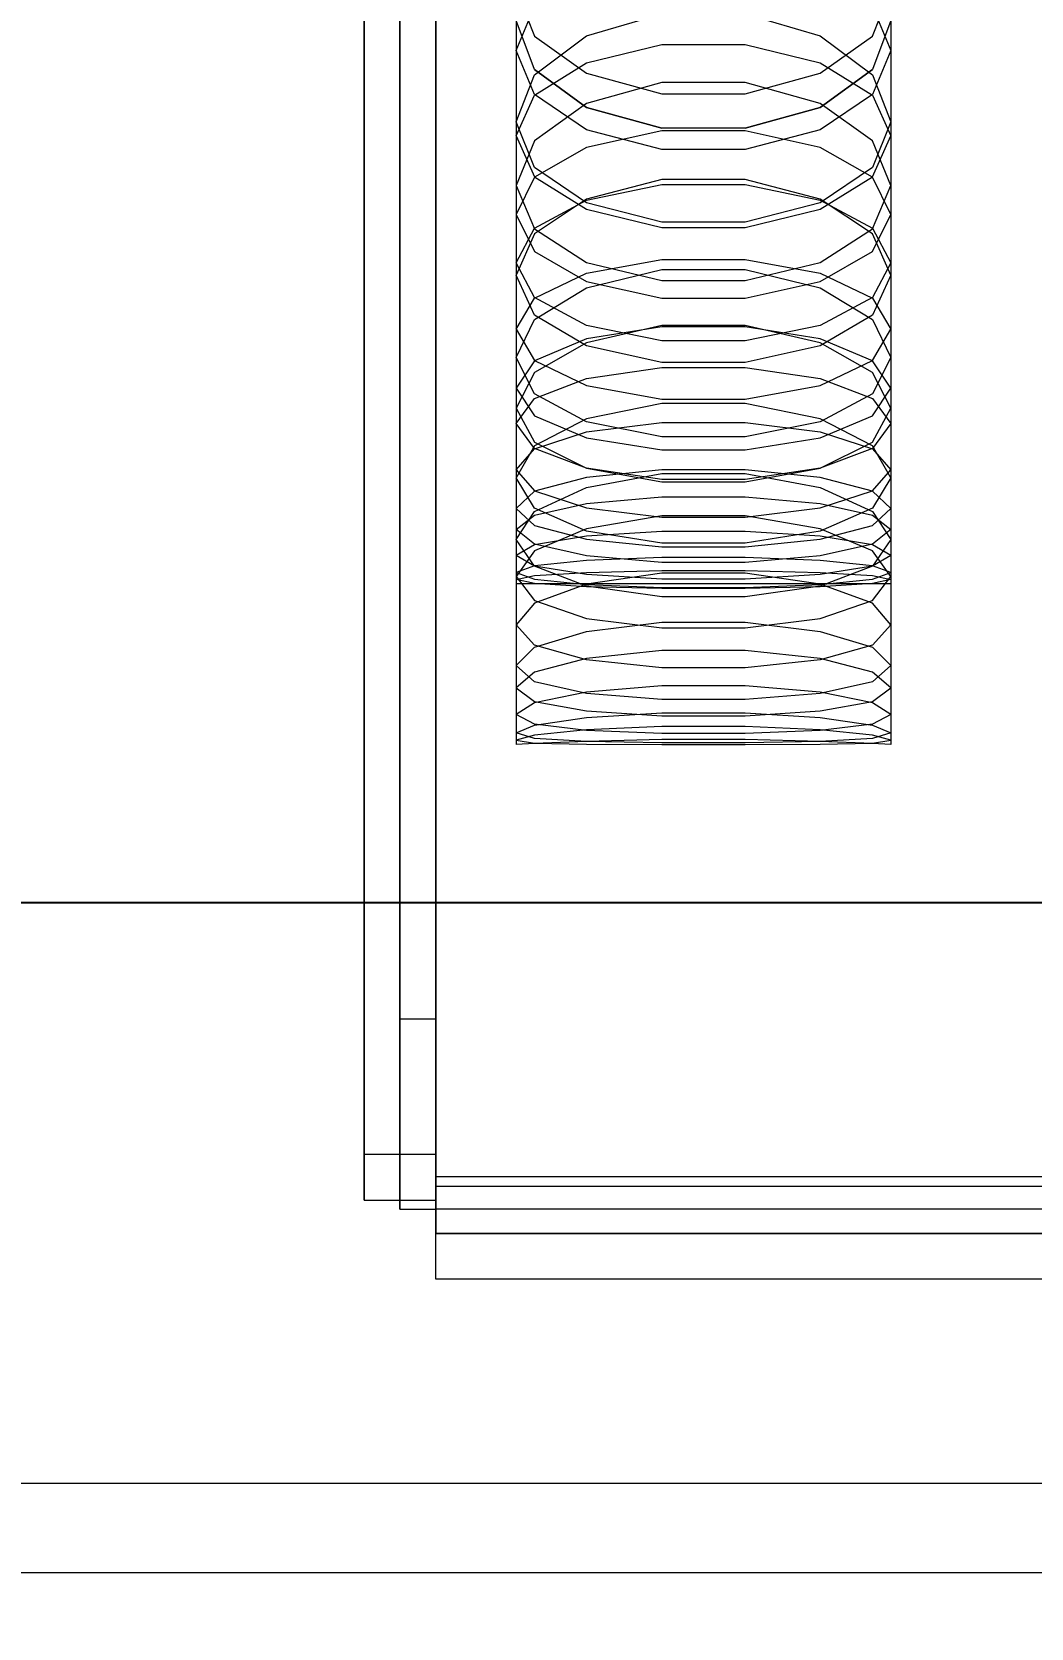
# Model space of a CAD drawing. Header units: millimetres. Extents: x -191664 to 191490, y -197311 to 10263.
# Drawn here: x 1764.8 to 1876.7, y -117966.2 to -117787.5 of the extents above; entities that cross this region are included whole.
import ezdxf

# ---------------------------------------------------------------- set-up
doc = ezdxf.new("R2010")
doc.units = ezdxf.units.MM
for name, color, linetype, lineweight in [('COTAS_P', 1, 'Continuous', 0), ('DET_briquetadora_frontal', 7, 'Continuous', 0), ('R15_COTAS_TRANSPORTE_P', 1, 'Continuous', 0)]:
    doc.layers.add(name, color=color, linetype=linetype, lineweight=lineweight)
doc.dimstyles.new('PLANTA_20', dxfattribs={"dimtxt": 50, "dimasz": 30, "dimexe": 30, "dimexo": 16, "dimgap": 20, "dimtad": 1, "dimtih": 1, "dimtoh": 1, "dimdec": 1, "dimzin": 0, "dimdsep": 46, "dimcen": 0.09, "dimadec": 0, "dimazin": 0, "dimtfac": 1, "dimtdec": 4, "dimtofl": 0, "dimtmove": 0, "dimatfit": 3, "dimfxl": 1, "dimtolj": 1, "dimtzin": 0, "dimarcsym": 0})

# ---------------------------------------------------------------- blocks, each defined once
blk = doc.blocks.new('*D85')
at = {"layer": 'COTAS_P', "color": 0, "lineweight": -2, "transparency": 16777216}
for p, q in [((1974, -116532.75), (1660, -116532.75)), ((1690, -119170), (1690, -116562.75)), ((1974, -119200), (1660, -119200))]:
    blk.add_line(p, q, dxfattribs=at)
at = {"layer": 'COTAS_P', "color": 0, "transparency": 16777216}
for points in [[(1685, -116562.75), (1695, -116562.75), (1690, -116532.75)], [(1685, -119170), (1695, -119170), (1690, -119200)]]:
    blk.add_solid(points, dxfattribs=at)
at = {"layer": 'Defpoints', "color": 0, "transparency": 16777216}
for p in [(1690, -116532.75), (1990, -116532.75), (1990, -119200)]:
    blk.add_point(p, dxfattribs=at)
blk = doc.blocks.new('*D86')
at = {"layer": 'COTAS_P', "color": 0, "lineweight": -2, "transparency": 16777216}
for p, q in [((1974, -117885), (1660, -117885)), ((1690, -119170), (1690, -117915)), ((1974, -119200), (1660, -119200))]:
    blk.add_line(p, q, dxfattribs=at)
at = {"layer": 'COTAS_P', "color": 0, "transparency": 16777216}
for points in [[(1685, -117915), (1695, -117915), (1690, -117885)], [(1685, -119170), (1695, -119170), (1690, -119200)]]:
    blk.add_solid(points, dxfattribs=at)
at = {"layer": 'Defpoints', "color": 0, "transparency": 16777216}
for p in [(1690, -117885), (1990, -117885), (1990, -119200)]:
    blk.add_point(p, dxfattribs=at)
blk = doc.blocks.new('*D133')
at = {"layer": 'Defpoints', "color": 0, "transparency": 16777216}
for p in [(439.69, -194147.98), (217.89, -194406.09), (-500, -194490), (-500, -194490), (500, -194490)]:
    blk.add_point(p, dxfattribs=at)
at = {"layer": 'R15_COTAS_TRANSPORTE_P', "color": 0, "lineweight": -2, "transparency": 16777216}
blk.add_arc((-500, -194490), 722.77, 2.37834, 17.62166, dxfattribs=at)
at = {"layer": 'R15_COTAS_TRANSPORTE_P', "color": 0, "transparency": 16777216}
for points in [[(184.12, -194272.81), (193.59, -194269.58), (179.18, -194242.8)], [(227.15, -194459.9), (217.15, -194460.11), (222.77, -194490)]]:
    blk.add_solid(points, dxfattribs=at)

msp = doc.modelspace()

# ---------------------------------------------------------------- linework, layer by layer
at = {"layer": 'DET_briquetadora_frontal', "color": 8, "true_color": 0x728089}
for p, q in [((1806, -117654.15), (1806, -117898)), ((1810, -117898), (1810, -117654.15)), ((1806, -117919.29), (1806, -117692.29)), ((1806, -117898), (1806, -117919.29)), ((1806, -117898), (1810, -117898)), ((1810, -117919.29), (1810, -117898)), ((1806, -117919.29), (1810, -117919.29))]:
    msp.add_line(p, q, dxfattribs=at)
at = {"layer": 'DET_briquetadora_frontal', "color": 254, "true_color": 0xd5dbd6}
for p, q in [((1810, -117678.15), (1810, -117922)), ((1810, -117927.14), (1810, -117683.29)), ((1810, -117922), (2170, -117922)), ((1810, -117927.14), (1810, -117922)), ((2170, -117927.14), (1810, -117927.14))]:
    msp.add_line(p, q, dxfattribs=at)
at = {"layer": 'DET_briquetadora_frontal', "color": 250, "true_color": 0x30373b}
for p, q in [((1810, -117683.29), (1810, -117915.65)), ((1810, -117922.08), (1810, -117689.72)), ((1810, -117915.65), (2170, -117915.65)), ((1810, -117922.08), (1810, -117915.65)), ((2170, -117922.08), (1810, -117922.08))]:
    msp.add_line(p, q, dxfattribs=at)
at = {"layer": 'DET_briquetadora_frontal', "color": 252, "true_color": 0x77858c}
for p, q in [((1810, -117689.72), (1810, -117916.72)), ((1810, -117919.29), (1810, -117692.29)), ((1810, -117916.72), (2170, -117916.72)), ((1810, -117919.29), (1810, -117916.72)), ((2170, -117919.29), (1810, -117919.29))]:
    msp.add_line(p, q, dxfattribs=at)
at = {"layer": 'DET_briquetadora_frontal', "color": 8, "true_color": 0x64747c}
for p, q in [((1802, -117913.16), (1802, -117692.29)), ((1810, -117692.29), (1810, -117913.16)), ((1802, -117697.43), (1802, -117918.3)), ((1810, -117918.3), (1810, -117697.43)), ((1802, -117918.3), (1802, -117913.16)), ((1802, -117913.16), (1810, -117913.16)), ((1810, -117913.16), (1810, -117918.3)), ((1802, -117918.3), (1810, -117918.3))]:
    msp.add_line(p, q, dxfattribs=at)
at = {"layer": 'DET_briquetadora_frontal', "color": 9, "true_color": 0xb9c3c2}
for p, q in [((1819, -117782.73), (1819, -117797.53)), ((1819, -117782.73), (1821.08, -117787.92)), ((1858.92, -117787.92), (1861, -117782.73)), ((1861, -117782.73), (1861, -117797.53)), ((1810, -117784.8), (1810, -117796.59)), ((1810, -117785.18), (1810, -117796.94)), ((1810, -117797.3), (1810, -117785.56)), ((1819, -117789.54), (1821.08, -117784.6)), ((1821.08, -117791.66), (1819, -117786.19)), ((1826.91, -117787.91), (1835.33, -117785.44)), ((1844.67, -117785.44), (1853.09, -117787.91)), ((1858.92, -117784.6), (1861, -117789.54)), ((1861, -117786.19), (1858.92, -117791.66)), ((1821.08, -117792.26), (1826.91, -117787.91)), ((1821.08, -117787.92), (1826.91, -117792.08)), ((1853.09, -117787.91), (1858.92, -117792.26)), ((1853.09, -117792.08), (1858.92, -117787.92)), ((1819, -117789.54), (1819, -117804.67)), ((1821.08, -117794.48), (1819, -117789.54)), ((1826.91, -117790.9), (1835.33, -117788.87)), ((1835.33, -117788.87), (1844.67, -117788.87)), ((1844.67, -117788.87), (1853.09, -117790.9)), ((1861, -117789.54), (1858.92, -117794.48)), ((1861, -117789.54), (1861, -117804.67)), ((1821.08, -117794.55), (1826.91, -117790.9)), ((1826.91, -117795.92), (1821.08, -117791.66)), ((1821.08, -117791.66), (1826.91, -117795.91)), ((1853.09, -117790.9), (1858.92, -117794.55)), ((1858.92, -117791.66), (1853.09, -117795.92)), ((1853.09, -117795.91), (1858.92, -117791.66)), ((1819, -117797.53), (1821.08, -117792.26)), ((1826.91, -117792.08), (1835.33, -117794.39)), ((1835.33, -117793.12), (1826.91, -117795.48)), ((1844.67, -117793.12), (1835.33, -117793.12)), ((1844.67, -117794.39), (1853.09, -117792.08)), ((1853.09, -117795.48), (1844.67, -117793.12)), ((1858.92, -117792.26), (1861, -117797.53)), ((1819, -117799.11), (1821.08, -117794.55)), ((1826.91, -117798.43), (1821.08, -117794.48)), ((1835.33, -117794.39), (1844.67, -117794.39)), ((1858.92, -117794.48), (1853.09, -117798.43)), ((1858.92, -117794.55), (1861, -117799.11)), ((1810, -117796.59), (1810, -117807.55)), ((1810, -117796.94), (1810, -117807.88)), ((1826.91, -117795.48), (1821.08, -117799.64)), ((1826.91, -117795.91), (1835.33, -117798.23)), ((1835.33, -117798.23), (1826.91, -117795.92)), ((1844.67, -117798.23), (1853.09, -117795.91)), ((1853.09, -117795.92), (1844.67, -117798.23)), ((1858.92, -117799.64), (1853.09, -117795.48)), ((1810, -117808.21), (1810, -117797.3)), ((1821.08, -117802.63), (1819, -117797.53)), ((1835.33, -117800.63), (1826.91, -117798.43)), ((1835.33, -117798.55), (1826.91, -117800.4)), ((1844.67, -117798.23), (1835.33, -117798.23)), ((1844.67, -117798.55), (1835.33, -117798.55)), ((1853.09, -117798.43), (1844.67, -117800.63)), ((1853.09, -117800.4), (1844.67, -117798.55)), ((1861, -117797.53), (1858.92, -117802.63)), ((1819, -117799.11), (1819, -117814.7)), ((1819, -117799.11), (1821.08, -117803.67)), ((1821.08, -117799.64), (1819, -117804.67)), ((1826.91, -117800.4), (1821.08, -117803.74)), ((1858.92, -117803.74), (1853.09, -117800.4)), ((1858.92, -117803.67), (1861, -117799.11)), ((1861, -117804.67), (1858.92, -117799.64)), ((1861, -117799.11), (1861, -117814.7)), ((1844.67, -117800.63), (1835.33, -117800.63)), ((1821.08, -117803.74), (1819, -117807.9)), ((1826.91, -117806.6), (1821.08, -117802.63)), ((1821.08, -117803.67), (1826.91, -117807.32)), ((1835.33, -117804), (1826.91, -117806.19)), ((1844.67, -117804), (1835.33, -117804)), ((1853.09, -117806.19), (1844.67, -117804)), ((1858.92, -117802.63), (1853.09, -117806.6)), ((1853.09, -117807.32), (1858.92, -117803.67)), ((1861, -117807.9), (1858.92, -117803.74)), ((1819, -117804.67), (1821.08, -117809.51)), ((1826.91, -117806.3), (1835.33, -117804.56)), ((1835.33, -117804.56), (1844.67, -117804.56)), ((1844.67, -117804.56), (1853.09, -117806.3)), ((1858.92, -117809.51), (1861, -117804.67)), ((1810, -117807.55), (1810, -117817.66)), ((1826.91, -117806.19), (1821.08, -117810.05)), ((1821.08, -117809.42), (1826.91, -117806.3)), ((1835.33, -117808.75), (1826.91, -117806.6)), ((1826.91, -117807.32), (1835.33, -117809.35)), ((1853.09, -117806.6), (1844.67, -117808.75)), ((1844.67, -117809.35), (1853.09, -117807.32)), ((1858.92, -117810.05), (1853.09, -117806.19)), ((1853.09, -117806.3), (1858.92, -117809.42)), ((1810, -117807.88), (1810, -117817.96)), ((1810, -117818.26), (1810, -117808.21)), ((1819, -117807.9), (1819, -117823.91)), ((1819, -117807.9), (1821.08, -117812.06)), ((1819, -117813.32), (1821.08, -117809.42)), ((1821.08, -117809.51), (1826.91, -117813.27)), ((1844.67, -117808.75), (1835.33, -117808.75)), ((1835.33, -117809.35), (1844.67, -117809.35)), ((1853.09, -117813.27), (1858.92, -117809.51)), ((1858.92, -117812.06), (1861, -117807.9)), ((1858.92, -117809.42), (1861, -117813.32)), ((1861, -117807.9), (1861, -117823.91)), ((1821.08, -117810.05), (1819, -117814.7)), ((1861, -117814.7), (1858.92, -117810.05)), ((1821.08, -117812.06), (1826.91, -117815.4)), ((1826.91, -117814.48), (1835.33, -117812.93)), ((1835.33, -117812.93), (1844.67, -117812.93)), ((1844.67, -117812.93), (1853.09, -117814.48)), ((1853.09, -117815.4), (1858.92, -117812.06)), ((1819, -117813.32), (1819, -117829.59)), ((1821.08, -117817.21), (1819, -117813.32)), ((1821.08, -117819.16), (1819, -117814.7)), ((1821.08, -117817.28), (1826.91, -117814.48)), ((1826.91, -117813.27), (1835.33, -117815.31)), ((1826.91, -117816.11), (1835.33, -117814.08)), ((1835.33, -117814.08), (1844.67, -117814.08)), ((1844.67, -117815.31), (1853.09, -117813.27)), ((1844.67, -117814.08), (1853.09, -117816.11)), ((1853.09, -117814.48), (1858.92, -117817.28)), ((1861, -117813.32), (1858.92, -117817.21)), ((1861, -117814.7), (1858.92, -117819.16)), ((1861, -117813.32), (1861, -117829.59)), ((1821.08, -117819.66), (1826.91, -117816.11)), ((1826.91, -117815.4), (1835.33, -117817.26)), ((1835.33, -117815.31), (1844.67, -117815.31)), ((1844.67, -117817.26), (1853.09, -117815.4)), ((1853.09, -117816.11), (1858.92, -117819.66)), ((1810, -117817.66), (1810, -117826.89)), ((1810, -117817.96), (1810, -117827.16)), ((1810, -117827.44), (1810, -117818.26)), ((1819, -117820.76), (1821.08, -117817.28)), ((1826.91, -117820.34), (1821.08, -117817.21)), ((1835.33, -117817.26), (1844.67, -117817.26)), ((1858.92, -117817.21), (1853.09, -117820.34)), ((1858.92, -117817.28), (1861, -117820.76)), ((1819, -117823.91), (1821.08, -117819.66)), ((1826.91, -117822.61), (1821.08, -117819.16)), ((1858.92, -117819.16), (1853.09, -117822.61)), ((1858.92, -117819.66), (1861, -117823.91)), ((1819, -117820.76), (1819, -117837.39)), ((1819, -117820.76), (1821.08, -117824.25)), ((1826.91, -117821.84), (1821.08, -117824.3)), ((1835.33, -117822.07), (1826.91, -117820.34)), ((1835.33, -117820.35), (1826.91, -117822.26)), ((1835.33, -117820.48), (1826.91, -117821.84)), ((1844.67, -117820.35), (1835.33, -117820.35)), ((1844.67, -117820.48), (1835.33, -117820.48)), ((1853.09, -117820.34), (1844.67, -117822.07)), ((1853.09, -117822.26), (1844.67, -117820.35)), ((1853.09, -117821.84), (1844.67, -117820.48)), ((1858.92, -117824.3), (1853.09, -117821.84)), ((1858.92, -117824.25), (1861, -117820.76)), ((1861, -117820.76), (1861, -117837.39)), ((1826.91, -117822.26), (1821.08, -117825.6)), ((1835.33, -117824.47), (1826.91, -117822.61)), ((1844.67, -117822.07), (1835.33, -117822.07)), ((1853.09, -117822.61), (1844.67, -117824.47)), ((1858.92, -117825.6), (1853.09, -117822.26)), ((1821.08, -117827.98), (1819, -117823.91)), ((1821.08, -117824.3), (1819, -117827.37)), ((1821.08, -117825.6), (1819, -117829.59)), ((1821.08, -117824.25), (1826.91, -117827.04)), ((1826.91, -117826.29), (1835.33, -117825.05)), ((1844.67, -117824.47), (1835.33, -117824.47)), ((1835.33, -117825.05), (1844.67, -117825.05)), ((1844.67, -117825.05), (1853.09, -117826.29)), ((1853.09, -117827.04), (1858.92, -117824.25)), ((1861, -117823.91), (1858.92, -117827.98)), ((1861, -117827.37), (1858.92, -117824.3)), ((1861, -117829.59), (1858.92, -117825.6)), ((1810, -117826.89), (1810, -117835.22)), ((1810, -117827.16), (1810, -117835.46)), ((1819, -117827.37), (1819, -117844.32)), ((1819, -117827.37), (1821.08, -117830.44)), ((1821.08, -117828.52), (1826.91, -117826.29)), ((1826.91, -117827.04), (1835.33, -117828.6)), ((1844.67, -117828.6), (1853.09, -117827.04)), ((1853.09, -117826.29), (1858.92, -117828.52)), ((1858.92, -117830.44), (1861, -117827.37)), ((1861, -117827.37), (1861, -117844.32)), ((1810, -117835.71), (1810, -117827.44)), ((1819, -117831.31), (1821.08, -117828.52)), ((1826.91, -117831.11), (1821.08, -117827.98)), ((1835.33, -117829.06), (1826.91, -117830.79)), ((1835.33, -117828.6), (1844.67, -117828.6)), ((1844.67, -117829.06), (1835.33, -117829.06)), ((1853.09, -117830.79), (1844.67, -117829.06)), ((1858.92, -117827.98), (1853.09, -117831.11)), ((1858.92, -117828.52), (1861, -117831.31)), ((1819, -117829.59), (1821.08, -117833.39)), ((1821.08, -117830.44), (1826.91, -117832.9)), ((1826.91, -117830.79), (1821.08, -117833.81)), ((1853.09, -117832.9), (1858.92, -117830.44)), ((1858.92, -117833.81), (1853.09, -117830.79)), ((1858.92, -117833.39), (1861, -117829.59)), ((1819, -117831.31), (1819, -117848.45)), ((1821.08, -117834.1), (1819, -117831.31)), ((1821.08, -117834.14), (1826.91, -117832.25)), ((1835.33, -117832.79), (1826.91, -117831.11)), ((1826.91, -117832.25), (1835.33, -117831.2)), ((1835.33, -117831.2), (1844.67, -117831.2)), ((1853.09, -117831.11), (1844.67, -117832.79)), ((1844.67, -117831.2), (1853.09, -117832.25)), ((1853.09, -117832.25), (1858.92, -117834.14)), ((1861, -117831.31), (1858.92, -117834.1)), ((1861, -117831.31), (1861, -117848.45)), ((1821.08, -117833.81), (1819, -117837.39)), ((1819, -117836.5), (1821.08, -117834.14)), ((1821.08, -117833.39), (1826.91, -117836.3)), ((1826.91, -117836.33), (1821.08, -117834.1)), ((1826.91, -117832.9), (1835.33, -117834.27)), ((1844.67, -117832.79), (1835.33, -117832.79)), ((1835.33, -117834.27), (1844.67, -117834.27)), ((1844.67, -117834.27), (1853.09, -117832.9)), ((1853.09, -117836.3), (1858.92, -117833.39)), ((1858.92, -117834.1), (1853.09, -117836.33)), ((1861, -117837.39), (1858.92, -117833.81)), ((1858.92, -117834.14), (1861, -117836.5)), ((1810, -117835.22), (1810, -117842.62)), ((1810, -117835.46), (1810, -117842.83)), ((1810, -117843.05), (1810, -117835.71)), ((1826.91, -117836.3), (1835.33, -117837.86)), ((1835.33, -117837.57), (1826.91, -117836.33)), ((1844.67, -117837.86), (1853.09, -117836.3)), ((1853.09, -117836.33), (1844.67, -117837.57)), ((1819, -117836.5), (1819, -117853.88)), ((1819, -117836.5), (1821.08, -117838.86)), ((1821.08, -117840.78), (1819, -117837.39)), ((1826.91, -117837.35), (1821.08, -117838.89)), ((1835.33, -117836.49), (1826.91, -117837.35)), ((1826.91, -117838.47), (1835.33, -117836.92)), ((1844.67, -117836.49), (1835.33, -117836.49)), ((1835.33, -117836.92), (1844.67, -117836.92)), ((1844.67, -117837.57), (1835.33, -117837.57)), ((1835.33, -117837.86), (1844.67, -117837.86)), ((1853.09, -117837.35), (1844.67, -117836.49)), ((1844.67, -117836.92), (1853.09, -117838.47)), ((1858.92, -117838.89), (1853.09, -117837.35)), ((1858.92, -117838.86), (1861, -117836.5)), ((1861, -117837.39), (1858.92, -117840.78)), ((1861, -117836.5), (1861, -117853.88)), ((1821.08, -117838.89), (1819, -117840.82)), ((1821.08, -117841.15), (1826.91, -117838.47)), ((1821.08, -117838.86), (1826.91, -117840.75)), ((1826.91, -117840.27), (1835.33, -117839.54)), ((1835.33, -117839.54), (1844.67, -117839.54)), ((1844.67, -117839.54), (1853.09, -117840.27)), ((1853.09, -117838.47), (1858.92, -117841.15)), ((1853.09, -117840.75), (1858.92, -117838.86)), ((1861, -117840.82), (1858.92, -117838.89)), ((1819, -117840.82), (1819, -117858.41)), ((1819, -117840.82), (1821.08, -117842.74)), ((1819, -117844.32), (1821.08, -117841.15)), ((1819, -117843.2), (1821.08, -117841.57)), ((1821.08, -117841.57), (1826.91, -117840.27)), ((1826.91, -117843.36), (1821.08, -117840.78)), ((1826.91, -117840.75), (1835.33, -117841.8)), ((1835.33, -117841.67), (1826.91, -117843.1)), ((1844.67, -117841.67), (1835.33, -117841.67)), ((1844.67, -117841.8), (1853.09, -117840.75)), ((1853.09, -117843.1), (1844.67, -117841.67)), ((1853.09, -117840.27), (1858.92, -117841.57)), ((1858.92, -117840.78), (1853.09, -117843.36)), ((1858.92, -117842.74), (1861, -117840.82)), ((1858.92, -117841.15), (1861, -117844.32)), ((1858.92, -117841.57), (1861, -117843.2)), ((1861, -117840.82), (1861, -117858.41)), ((1810, -117842.62), (1810, -117849.07)), ((1810, -117842.83), (1810, -117849.26)), ((1810, -117849.45), (1810, -117843.05)), ((1819, -117843.2), (1819, -117860.91)), ((1821.08, -117844.84), (1819, -117843.2)), ((1821.08, -117842.74), (1826.91, -117844.28)), ((1826.91, -117843.1), (1821.08, -117845.56)), ((1835.33, -117844.73), (1826.91, -117843.36)), ((1826.91, -117843.91), (1835.33, -117843.38)), ((1835.33, -117841.8), (1844.67, -117841.8)), ((1835.33, -117843.38), (1844.67, -117843.38)), ((1853.09, -117843.36), (1844.67, -117844.73)), ((1844.67, -117843.38), (1853.09, -117843.91)), ((1853.09, -117844.28), (1858.92, -117842.74)), ((1858.92, -117845.56), (1853.09, -117843.1)), ((1861, -117843.2), (1858.92, -117844.84)), ((1861, -117843.2), (1861, -117860.91)), ((1821.08, -117847.29), (1819, -117844.32)), ((1819, -117846.05), (1821.08, -117844.86)), ((1821.08, -117844.86), (1826.91, -117843.91)), ((1826.91, -117846.14), (1821.08, -117844.84)), ((1826.91, -117844.28), (1835.33, -117845.14)), ((1844.67, -117844.73), (1835.33, -117844.73)), ((1835.33, -117845.14), (1844.67, -117845.14)), ((1844.67, -117845.14), (1853.09, -117844.28)), ((1853.09, -117843.91), (1858.92, -117844.86)), ((1858.92, -117844.84), (1853.09, -117846.14)), ((1861, -117844.32), (1858.92, -117847.29)), ((1858.92, -117844.86), (1861, -117846.05)), ((1821.08, -117845.56), (1819, -117848.45)), ((1819, -117846.05), (1819, -117863.89)), ((1819, -117846.05), (1821.08, -117847.24)), ((1826.91, -117846.66), (1821.08, -117847.25)), ((1835.33, -117846.87), (1826.91, -117846.14)), ((1835.33, -117846.33), (1826.91, -117846.66)), ((1844.67, -117846.33), (1835.33, -117846.33)), ((1844.67, -117846.87), (1835.33, -117846.87)), ((1853.09, -117846.14), (1844.67, -117846.87)), ((1853.09, -117846.66), (1844.67, -117846.33)), ((1858.92, -117847.25), (1853.09, -117846.66)), ((1861, -117848.45), (1858.92, -117845.56)), ((1858.92, -117847.24), (1861, -117846.05)), ((1861, -117846.05), (1861, -117863.89)), ((1821.08, -117847.25), (1819, -117848)), ((1819, -117848), (1819, -117865.94)), ((1819, -117848), (1821.08, -117848.74)), ((1819, -117848.8), (1821.08, -117848.35)), ((1819, -117848.45), (1821.08, -117851.13)), ((1819, -117848.8), (1819, -117866.78)), ((1821.08, -117849.25), (1819, -117848.8)), ((1821.08, -117847.24), (1826.91, -117848.19)), ((1826.91, -117849.53), (1821.08, -117847.29)), ((1821.08, -117848.35), (1826.91, -117847.99)), ((1821.08, -117848.74), (1826.91, -117849.34)), ((1826.91, -117847.99), (1835.33, -117847.79)), ((1835.33, -117848.07), (1826.91, -117849.3)), ((1826.91, -117848.19), (1835.33, -117848.72)), ((1835.33, -117847.79), (1844.67, -117847.79)), ((1844.67, -117848.07), (1835.33, -117848.07)), ((1835.33, -117848.72), (1844.67, -117848.72)), ((1844.67, -117847.79), (1853.09, -117847.99)), ((1853.09, -117849.3), (1844.67, -117848.07)), ((1844.67, -117848.72), (1853.09, -117848.19)), ((1853.09, -117848.19), (1858.92, -117847.24)), ((1858.92, -117847.29), (1853.09, -117849.53)), ((1853.09, -117847.99), (1858.92, -117848.35)), ((1853.09, -117849.34), (1858.92, -117848.74)), ((1861, -117848), (1858.92, -117847.25)), ((1858.92, -117848.74), (1861, -117848)), ((1858.92, -117848.35), (1861, -117848.8)), ((1858.92, -117851.13), (1861, -117848.45)), ((1861, -117848.8), (1858.92, -117849.25)), ((1861, -117848), (1861, -117865.94)), ((1861, -117848.8), (1861, -117866.78)), ((1810, -117849.07), (1810, -117854.57)), ((1810, -117849.26), (1810, -117854.73)), ((1810, -117854.88), (1810, -117849.45)), ((1819, -117849.25), (1819, -117867.25)), ((1819, -117849.25), (1821.08, -117849.25)), ((1821.08, -117849.25), (1826.91, -117849.25)), ((1826.91, -117849.6), (1821.08, -117849.25)), ((1826.91, -117849.3), (1821.08, -117851.42)), ((1826.91, -117849.25), (1835.33, -117849.25)), ((1826.91, -117849.34), (1835.33, -117849.67)), ((1835.33, -117850.71), (1826.91, -117849.53)), ((1835.33, -117849.8), (1826.91, -117849.6)), ((1835.33, -117849.25), (1844.67, -117849.25)), ((1835.33, -117849.67), (1844.67, -117849.67)), ((1844.67, -117849.8), (1835.33, -117849.8)), ((1844.67, -117849.25), (1853.09, -117849.25)), ((1844.67, -117849.67), (1853.09, -117849.34)), ((1853.09, -117849.53), (1844.67, -117850.71)), ((1853.09, -117849.6), (1844.67, -117849.8)), ((1853.09, -117849.25), (1858.92, -117849.25)), ((1858.92, -117849.25), (1853.09, -117849.6)), ((1858.92, -117851.42), (1853.09, -117849.3)), ((1858.92, -117849.25), (1861, -117849.25)), ((1861, -117849.25), (1861, -117867.25)), ((1821.08, -117851.42), (1819, -117853.88)), ((1821.08, -117851.13), (1826.91, -117853.14)), ((1844.67, -117850.71), (1835.33, -117850.71)), ((1853.09, -117853.14), (1858.92, -117851.13)), ((1861, -117853.88), (1858.92, -117851.42)), ((1821.08, -117856.14), (1819, -117853.88)), ((1826.91, -117853.14), (1835.33, -117854.2)), ((1826.91, -117854.61), (1835.33, -117853.56)), ((1835.33, -117853.56), (1844.67, -117853.56)), ((1835.33, -117854.2), (1844.67, -117854.2)), ((1844.67, -117854.2), (1853.09, -117853.14)), ((1844.67, -117853.56), (1853.09, -117854.61)), ((1861, -117853.88), (1858.92, -117856.14)), ((1810, -117854.57), (1810, -117859.1)), ((1810, -117854.73), (1810, -117859.22)), ((1810, -117859.35), (1810, -117854.88)), ((1821.08, -117856.38), (1826.91, -117854.61)), ((1853.09, -117854.61), (1858.92, -117856.38)), ((1819, -117858.41), (1821.08, -117856.38)), ((1826.91, -117857.8), (1821.08, -117856.14)), ((1826.91, -117857.64), (1821.08, -117859.18)), ((1835.33, -117856.72), (1826.91, -117857.64)), ((1835.33, -117858.67), (1826.91, -117857.8)), ((1844.67, -117856.72), (1835.33, -117856.72)), ((1853.09, -117857.64), (1844.67, -117856.72)), ((1853.09, -117857.8), (1844.67, -117858.67)), ((1858.92, -117856.14), (1853.09, -117857.8)), ((1858.92, -117859.18), (1853.09, -117857.64)), ((1858.92, -117856.38), (1861, -117858.41)), ((1810, -117859.1), (1810, -117862.63)), ((1810, -117859.22), (1810, -117862.73)), ((1810, -117862.82), (1810, -117859.35)), ((1821.08, -117860.23), (1819, -117858.41)), ((1821.08, -117859.18), (1819, -117860.91)), ((1844.67, -117858.67), (1835.33, -117858.67)), ((1861, -117858.41), (1858.92, -117860.23)), ((1861, -117860.91), (1858.92, -117859.18)), ((1819, -117860.91), (1821.08, -117862.44)), ((1826.91, -117861.54), (1821.08, -117860.23)), ((1835.33, -117860.69), (1826.91, -117861.41)), ((1844.67, -117860.69), (1835.33, -117860.69)), ((1853.09, -117861.41), (1844.67, -117860.69)), ((1858.92, -117860.23), (1853.09, -117861.54)), ((1858.92, -117862.44), (1861, -117860.91)), ((1810, -117862.63), (1810, -117865.17)), ((1810, -117862.73), (1810, -117865.24)), ((1810, -117865.3), (1810, -117862.82)), ((1821.08, -117862.6), (1819, -117863.89)), ((1826.91, -117861.41), (1821.08, -117862.6)), ((1821.08, -117862.44), (1826.91, -117863.51)), ((1835.33, -117862.21), (1826.91, -117861.54)), ((1844.67, -117862.21), (1835.33, -117862.21)), ((1853.09, -117861.54), (1844.67, -117862.21)), ((1858.92, -117862.6), (1853.09, -117861.41)), ((1853.09, -117863.51), (1858.92, -117862.44)), ((1861, -117863.89), (1858.92, -117862.6)), ((1821.08, -117864.98), (1819, -117863.89)), ((1821.08, -117865.09), (1826.91, -117864.25)), ((1826.91, -117863.51), (1835.33, -117864.05)), ((1826.91, -117864.25), (1835.33, -117863.73)), ((1835.33, -117863.73), (1844.67, -117863.73)), ((1835.33, -117864.05), (1844.67, -117864.05)), ((1844.67, -117864.05), (1853.09, -117863.51)), ((1844.67, -117863.73), (1853.09, -117864.25)), ((1853.09, -117864.25), (1858.92, -117865.09)), ((1861, -117863.89), (1858.92, -117864.98)), ((1810, -117865.17), (1810, -117866.71)), ((1810, -117865.24), (1810, -117866.75)), ((1810, -117866.78), (1810, -117865.3)), ((1810, -117866.71), (1810, -117867.25)), ((1810, -117866.75), (1810, -117867.25)), ((1819, -117865.94), (1821.08, -117865.09)), ((1821.08, -117866.58), (1819, -117865.94)), ((1821.08, -117866.22), (1819, -117866.78)), ((1826.91, -117865.7), (1821.08, -117864.98)), ((1826.91, -117865.63), (1821.08, -117866.22)), ((1826.91, -117866.94), (1821.08, -117866.58)), ((1835.33, -117865.24), (1826.91, -117865.63)), ((1835.33, -117866.04), (1826.91, -117865.7)), ((1835.33, -117866.72), (1826.91, -117866.91)), ((1844.67, -117865.24), (1835.33, -117865.24)), ((1844.67, -117866.04), (1835.33, -117866.04)), ((1844.67, -117866.72), (1835.33, -117866.72)), ((1853.09, -117865.63), (1844.67, -117865.24)), ((1853.09, -117865.7), (1844.67, -117866.04)), ((1853.09, -117866.91), (1844.67, -117866.72)), ((1858.92, -117864.98), (1853.09, -117865.7)), ((1858.92, -117866.22), (1853.09, -117865.63)), ((1858.92, -117866.58), (1853.09, -117866.94)), ((1858.92, -117865.09), (1861, -117865.94)), ((1861, -117865.94), (1858.92, -117866.58)), ((1861, -117866.78), (1858.92, -117866.22)), ((1810, -117867.25), (1810, -117866.78)), ((1819, -117866.78), (1821.08, -117867.12)), ((1821.08, -117867.14), (1819, -117867.25)), ((1826.91, -117866.91), (1821.08, -117867.14)), ((1821.08, -117867.12), (1826.91, -117867.24)), ((1835.33, -117867.08), (1826.91, -117866.94)), ((1826.91, -117867.24), (1835.33, -117867.25)), ((1844.67, -117867.08), (1835.33, -117867.08)), ((1835.33, -117867.25), (1844.67, -117867.25)), ((1853.09, -117866.94), (1844.67, -117867.08)), ((1844.67, -117867.25), (1853.09, -117867.24)), ((1858.92, -117867.14), (1853.09, -117866.91)), ((1853.09, -117867.24), (1858.92, -117867.12)), ((1858.92, -117867.12), (1861, -117866.78)), ((1861, -117867.25), (1858.92, -117867.14))]:
    msp.add_line(p, q, dxfattribs=at)
at = {"layer": 'DET_briquetadora_frontal', "color": 251, "true_color": 0x53616b}
for p, q in [((640, -117950), (2310, -117950)), ((640, -117960), (2310, -117960))]:
    msp.add_line(p, q, dxfattribs=at)

# ---------------------------------------------------------------- dimensions: what is measured, and where the dimension line sits
at = {"layer": 'COTAS_P'}
for p2, picture, middle in [((1990, -116532.75), '*D85', (1690, -117866.375)), ((1990, -117885), '*D86', (1690, -118542.5))]:
    dim = msp.add_aligned_dim(p1=(1990, -119200), p2=p2, distance=300, text='<> P', dimstyle='PLANTA_20', dxfattribs=at)
    dim.commit()
    dim.dimension.update_dxf_attribs({"geometry": picture, "text_midpoint": middle})
at = {"layer": 'R15_COTAS_TRANSPORTE_P'}
dim = msp.add_angular_dim_2l(base=(217.89, -194406.09), line1=((-500, -194490), (500, -194490)), line2=((-500, -194490), (439.69, -194147.98)), dimstyle='PLANTA_20', dxfattribs=at)
dim.commit()
dim.dimension.update_dxf_attribs({"geometry": '*D133', "text_midpoint": (191490.46, -33543.69)})

doc.saveas('drawing.dxf')
